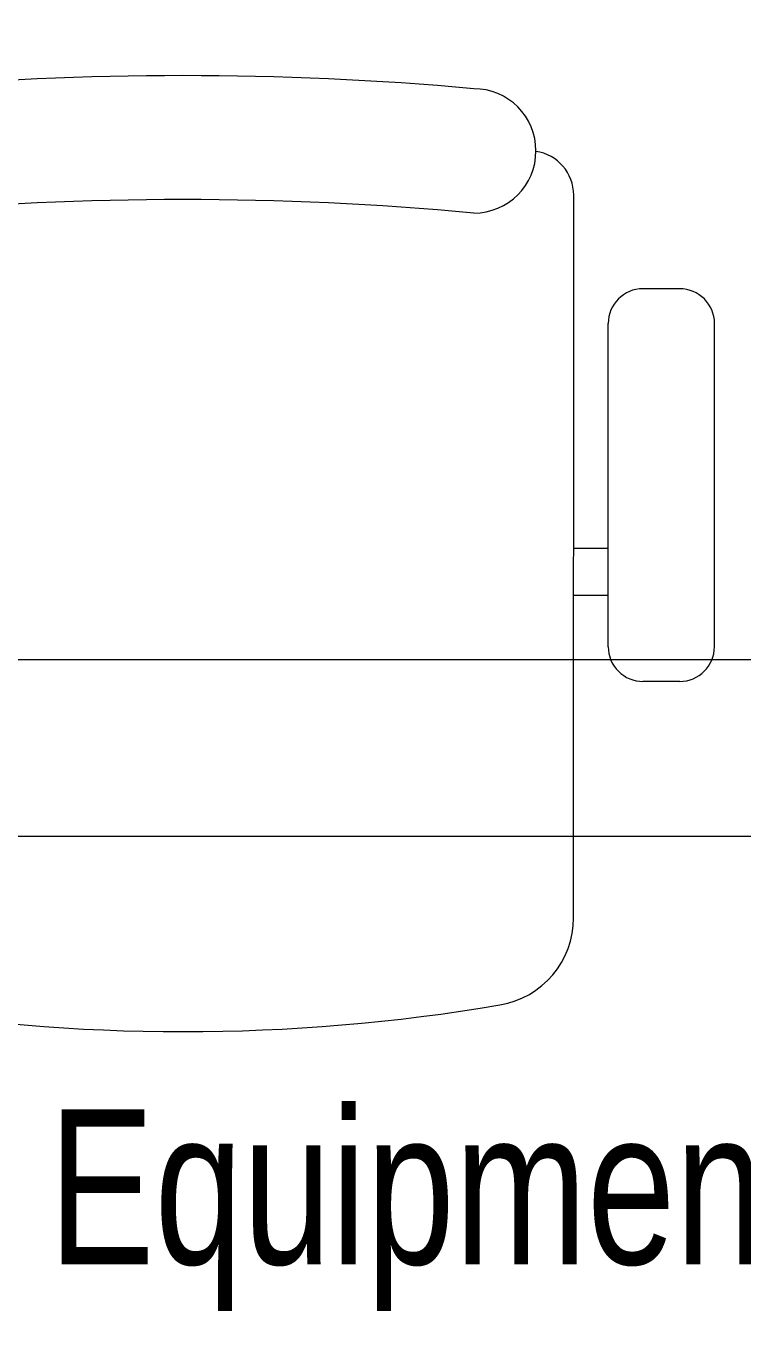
# Model space of a CAD drawing. Header units: metres. Extents: x -18745 to 220762, y -1579758 to -1356048.
# Drawn here: x 102863 to 103267, y -1447055 to -1446315 of the extents above; entities that cross this region are included whole.
import ezdxf
from ezdxf import colors
from ezdxf.entities.mleader import LeaderData, LeaderLine
from ezdxf.math import Vec2, Vec3

# ---------------------------------------------------------------- set-up
doc = ezdxf.new("R2010")
doc.units = ezdxf.units.M
doc.linetypes.add('DASHED2', pattern=[0.375, 0.25, -0.125])
doc.layers.get('0').update_dxf_attribs({"lineweight": 0})
doc.layers.add('A-100 - Copy$0$Medical Equipment and Furniture', color=8, linetype='Continuous', lineweight=0)
doc.layers.add('E-GRND', color=94, linetype='DASHED2', lineweight=40)
doc.styles.add('A-100 - Copy$0$X3G_ENTITY_257CFD', font='swisscl.ttf', dxfattribs={"height": 200})
doc.styles.add('ROMANS', font='romans.shx', dxfattribs={"width": 0.85})

# ---------------------------------------------------------------- blocks, each defined once
blk = doc.blocks.new('A-100 - Copy$0$GF21018-P')
for p, q in [((-0.2207, 0.47563), (-0.2207, 0.0675)), ((-0.2806, 0.34221), (-0.25983, 0.34221)), ((-0.30021, 0.32259), (-0.30021, 0.14)), ((-0.24021, 0.32259), (-0.24021, 0.14)), ((-0.24021, 0.29372), (-0.2207, 0.29372)), ((-0.24021, 0.26708), (-0.2207, 0.26708)), ((-0.2806, 0.12039), (-0.25983, 0.12039))]:
    blk.add_line(p, q)
for centre, radius, start, end in [((-0.0001, -0.52948), 1.06948, 80.36712, 99.63288), ((-0.1707, 0.47563), 0.05, 99.63288, 180), ((-0.2806, 0.32259), 0.01962, 90, 180), ((-0.25983, 0.32259), 0.01962, 360, 90), ((-0.2806, 0.14), 0.01962, 180, 270), ((-0.25983, 0.14), 0.01962, 270, 360), ((-0.16429, 0.0425), 0.03511, 90, 270), ((0, 1.84674), 1.77674, 264.69456, 275.30527), ((-0.1957, 0.0675), 0.025, 180, 261.47208), ((0, 1.83136), 1.83136, 264.85322, 275.14698)]:
    blk.add_arc(centre, radius, start, end)
blk = doc.blocks.new('A-100 - Copy')
at = {"layer": 'A-100 - Copy$0$Medical Equipment and Furniture'}
blk.add_line((106128.05, -1446773.07, 2.36), (101272.58, -1446773.07, 2.36), dxfattribs=at)
at = {"layer": 'A-100 - Copy$0$Medical Equipment and Furniture', "elevation": 2.36}
blk.add_lwpolyline([(101200.32, -1447373.07), (101200.32, -1446673.07), (106200.32, -1446673.07)], dxfattribs=at)
at = {"layer": 'A-100 - Copy$0$Medical Equipment and Furniture', "extrusion": (8.74706e-06, 2.27027e-05, 1), "xscale": 1000.000000000002, "yscale": 1000.000000000002, "zscale": 1000.000000000002, "rotation": 179.9971679684406}
blk.add_blockref('A-100 - Copy$0$GF21018-P', (102951.24, -1446343.32, -29.59), dxfattribs=at)
at = {"layer": 'A-100 - Copy$0$Medical Equipment and Furniture', "insert": (103914.91, -1446927.23, 0), "char_height": 87.4731, "width": 3260.5371, "attachment_point": 2, "style": 'A-100 - Copy$0$X3G_ENTITY_257CFD'}
blk.add_mtext('Control Equipment positioning and details to be provided by supplier', dxfattribs=at)

msp = doc.modelspace()

# ---------------------------------------------------------------- leaders
at = {"layer": 'E-GRND', "linetype": 'ByBlock', "ltscale": 400}
ml = msp.add_multileader_mtext('Standard', dxfattribs=at)
ml.set_content('{\\fArial|b0|i0|c0|p34;\\W0.75;\\C256;50MM² BARE COPPER CONDUCTOR TO TGMB}', color=140, style='ROMANS')
ml.set_leader_properties(color=181, lineweight=-1)
ml.build(insert=Vec2(0, 0))
ml.multileader.update_dxf_attribs({"dogleg_length": 319.65, "arrow_head_size": 200})
ctx = ml.context
ctx.base_point, ctx.char_height, ctx.arrow_head_size, ctx.landing_gap_size, ctx.plane_origin, ctx.plane_x_axis, ctx.plane_y_axis = Vec3(101495.43, -1444060.6, 2.36), 300, 200, 200, Vec3(106622.72, -1447002.14, 2.36), Vec3(1, 0.000063), Vec3(-0.000063, 1)
notes = []
notes.append((ctx, [(0, (1, 1, 0), (107786.69, -1444060.21, 2.36), (-1, -0.000063), 441.99, [(0, [(108701.98, -1446962.75, 2.36)], 0, [])])]))
ctx.mtext.insert, ctx.mtext.text_direction, ctx.mtext.rotation, ctx.mtext.width, ctx.mtext.defined_height, ctx.mtext.flow_direction = Vec3(101695.42, -1443908.03, 2.36), Vec3(1, 0.000063), 0.000063, 5749.0766, 1062.8, 5
for ctx, leaders in notes:
    for number, flags, end, landing, length, lines in leaders:
        leader = LeaderData()
        leader.index, (leader.has_last_leader_line, leader.has_dogleg_vector, leader.attachment_direction) = number, flags
        leader.last_leader_point, leader.dogleg_vector, leader.dogleg_length = Vec3(end), Vec3(landing), length
        for number, points, colour, breaks in lines:
            line = LeaderLine()
            line.index, line.vertices, line.color, line.breaks = number, Vec3.list(points), colors.encode_raw_color(colour), breaks
            leader.lines.append(line)
        ctx.leaders.append(leader)

# ---------------------------------------------------------------- next in the draw order: block references
msp.add_blockref('A-100 - Copy', (0, 0))

doc.saveas('drawing.dxf')
